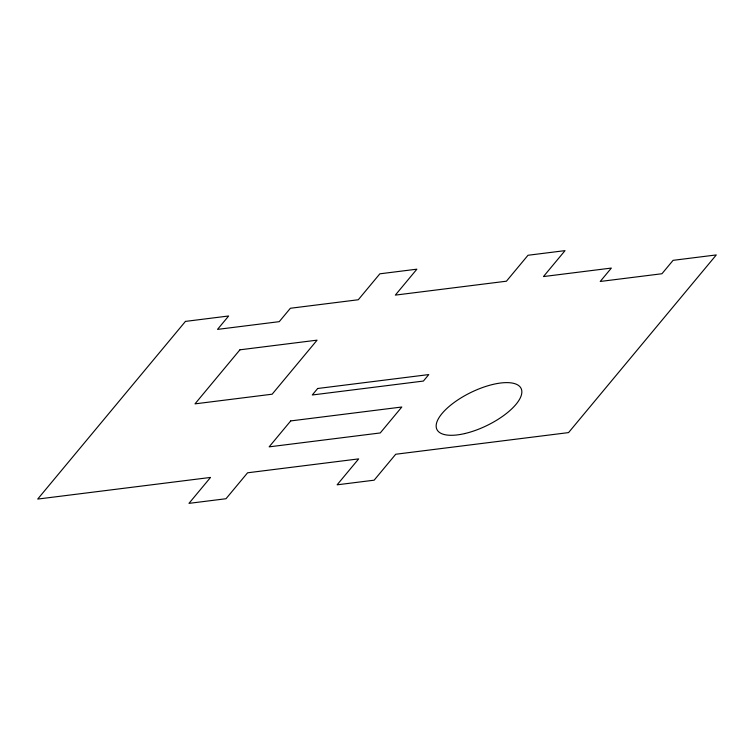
<?xml version="1.0" encoding="UTF-8"?>
<svg xmlns="http://www.w3.org/2000/svg" width="754" height="754" viewBox="0 0 754 754"><rect width="100%" height="100%" fill="white"/><g stroke="black" fill="none" stroke-linecap="round" stroke-linejoin="round"><path stroke-width="1.13" d="M185.446 321.402L37.7 499.073L210.536 477.433L188.962 503.37L226.002 498.733L247.576 472.796L358.678 458.884L337.113 484.822L374.144 480.185L395.718 454.247L568.554 432.598L716.3 254.927L673.096 260.337L661.946 273.74L600.222 281.468L611.362 268.066L543.464 276.567L565.038 250.63L527.998 255.267L506.424 281.204L395.322 295.116L416.887 269.178L379.856 273.815L358.282 299.753L290.384 308.263L279.244 321.656L217.51 329.394L228.66 315.992L185.446 321.402M239.923 349.818L194.994 403.861L272.147 394.201L317.085 340.158L239.923 349.818M290.714 420.921L269.14 446.858L380.252 432.947L401.816 407.009L290.714 420.921M317.67 388.498L312.279 394.983L423.39 381.062L428.781 374.578L317.67 388.498M464.822 433.55A46.833 18.379 -26 0 0 521.108 388.47A46.833 18.379 -26 0 0 451.052 404.86A46.833 18.379 -26 0 0 464.822 433.55"/></g></svg>
